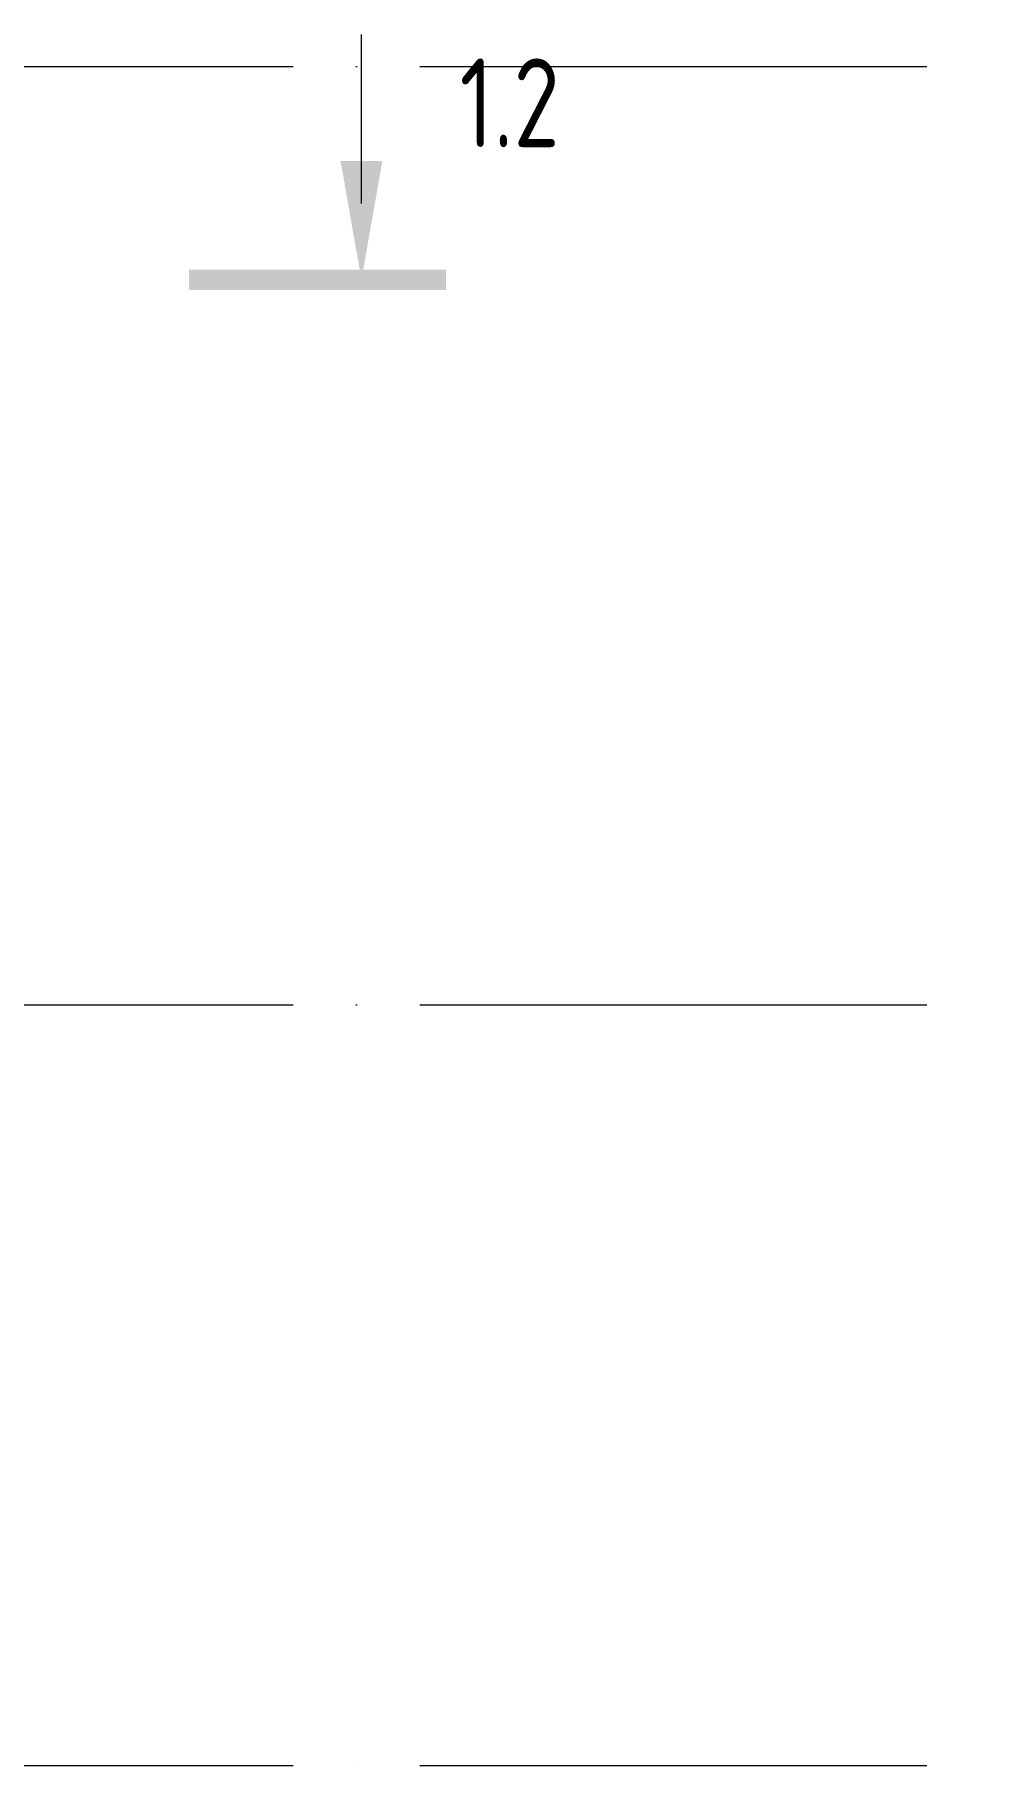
# Model space of a CAD drawing. Header units: millimetres. Extents: x -68946 to 690821, y -552984 to 293768.
# Drawn here: x 66725 to 70472, y -207566 to -200740 of the extents above; entities that cross this region are included whole.
import ezdxf

# ---------------------------------------------------------------- set-up
doc = ezdxf.new("R2010")
doc.units = ezdxf.units.MM
doc.linetypes.add('ADSK_Линия сетки', pattern=[2500, 2000, -250, 0, -250])
doc.linetypes.add('ADSK_Скрыто', pattern=[600, 300, -300])
doc.layers.add('G-____-____-SYMB', color=250, linetype='ADSK_Скрыто', lineweight=9)
doc.layers.add('S-GRID-____-OTLN', color=250, linetype='Continuous', lineweight=9)
doc.styles.add('GOST Common_2', font='', dxfattribs={"width": 0.8, "height": 350})
doc.styles.get('GOST Common_2').set_extended_font_data('GOST Common')

# ---------------------------------------------------------------- blocks, each defined once
blk = doc.blocks.new('Разрез - Номер вида спереди_3_5 мм-32550530-АР1_Маркировочный план 3 этажа')
at = {"layer": 'G-____-____-SYMB', "linetype": 'Continuous'}
for points in [[(9.798, 0.404), (9.798, -0.394), (-0.333, -0.394), (-0.333, 0.404)], [(2.176, -4.675), (3, 0), (3.824, -4.675)]]:
    blk.add_hatch(color=256, dxfattribs=at).paths.add_polyline_path(points)
at = {"layer": 'G-____-____-SYMB', "linetype": 'Continuous', "lineweight": 20}
blk.add_line((3, -3), (3, -9.663), dxfattribs=at)

msp = doc.modelspace()

# ---------------------------------------------------------------- linework, layer by layer
at = {"layer": 'S-GRID-____-OTLN', "color": 18, "linetype": 'ADSK_Линия сетки', "true_color": 0x000000}
for p, q in [((-6757.7749, -200866.3886), (70471.963, -200866.3886)), ((-6757.7749, -204566.3886), (70471.963, -204566.3886)), ((-6757.7749, -207566.3886), (70471.963, -207566.3886))]:
    msp.add_line(p, q, dxfattribs=at)

# ---------------------------------------------------------------- block references
at = {"layer": 'G-____-____-SYMB', "linetype": 'Continuous', "lineweight": 40, "xscale": 99.99999999999993, "yscale": 99.99999999999993, "zscale": 99.99999999999993, "rotation": 180}
msp.add_blockref('Разрез - Номер вида спереди_3_5 мм-32550530-АР1_Маркировочный план 3 этажа', (68314.6409, -201706.3886), dxfattribs=at)

# ---------------------------------------------------------------- texts
at = {"layer": 'G-____-____-SYMB', "linetype": 'Continuous', "insert": (68401.8773, -200834.0827), "char_height": 350, "width": 513.08, "attachment_point": 1, "style": 'GOST Common_2'}
msp.add_mtext('1.2', dxfattribs=at)

doc.saveas('drawing.dxf')
